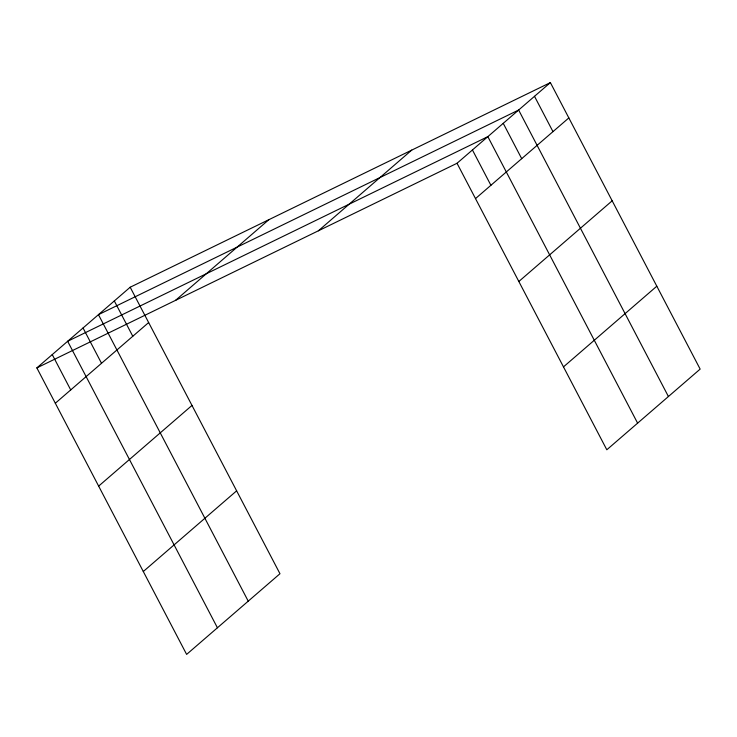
<?xml version="1.0" encoding="UTF-8"?>
<svg xmlns="http://www.w3.org/2000/svg" width="737" height="737" viewBox="0 0 737 737"><rect width="100%" height="100%" fill="white"/><g stroke="black" fill="none" stroke-linecap="round" stroke-linejoin="round"><path stroke-width="1.11" d="M130.182 287.227L279.968 573.727L186.627 654.401L36.85 367.901L130.182 287.227L550.373 82.599L700.15 369.099L606.818 449.773L457.032 163.273L550.373 82.599M55.321 403.231L148.653 322.548M175.507 300.374L268.848 219.7M318.375 230.801L411.707 150.127M98.647 486.116L191.989 405.433M475.503 198.603L568.835 117.92M143.291 571.516L236.632 490.833M518.839 281.488L612.171 200.805M563.483 366.888L656.814 286.205M36.85 367.901L457.032 163.273M534.509 96.317L552.971 131.637M668.413 396.524L518.636 110.025L98.454 314.653L248.231 601.152M503.242 123.337L521.704 158.667M637.616 423.149L487.839 136.649L67.647 341.277L217.424 627.777M472.435 149.961L490.906 185.291M114.318 300.936L132.789 336.265M83.051 327.965L101.522 363.295M52.253 354.589L70.715 389.919"/></g></svg>
